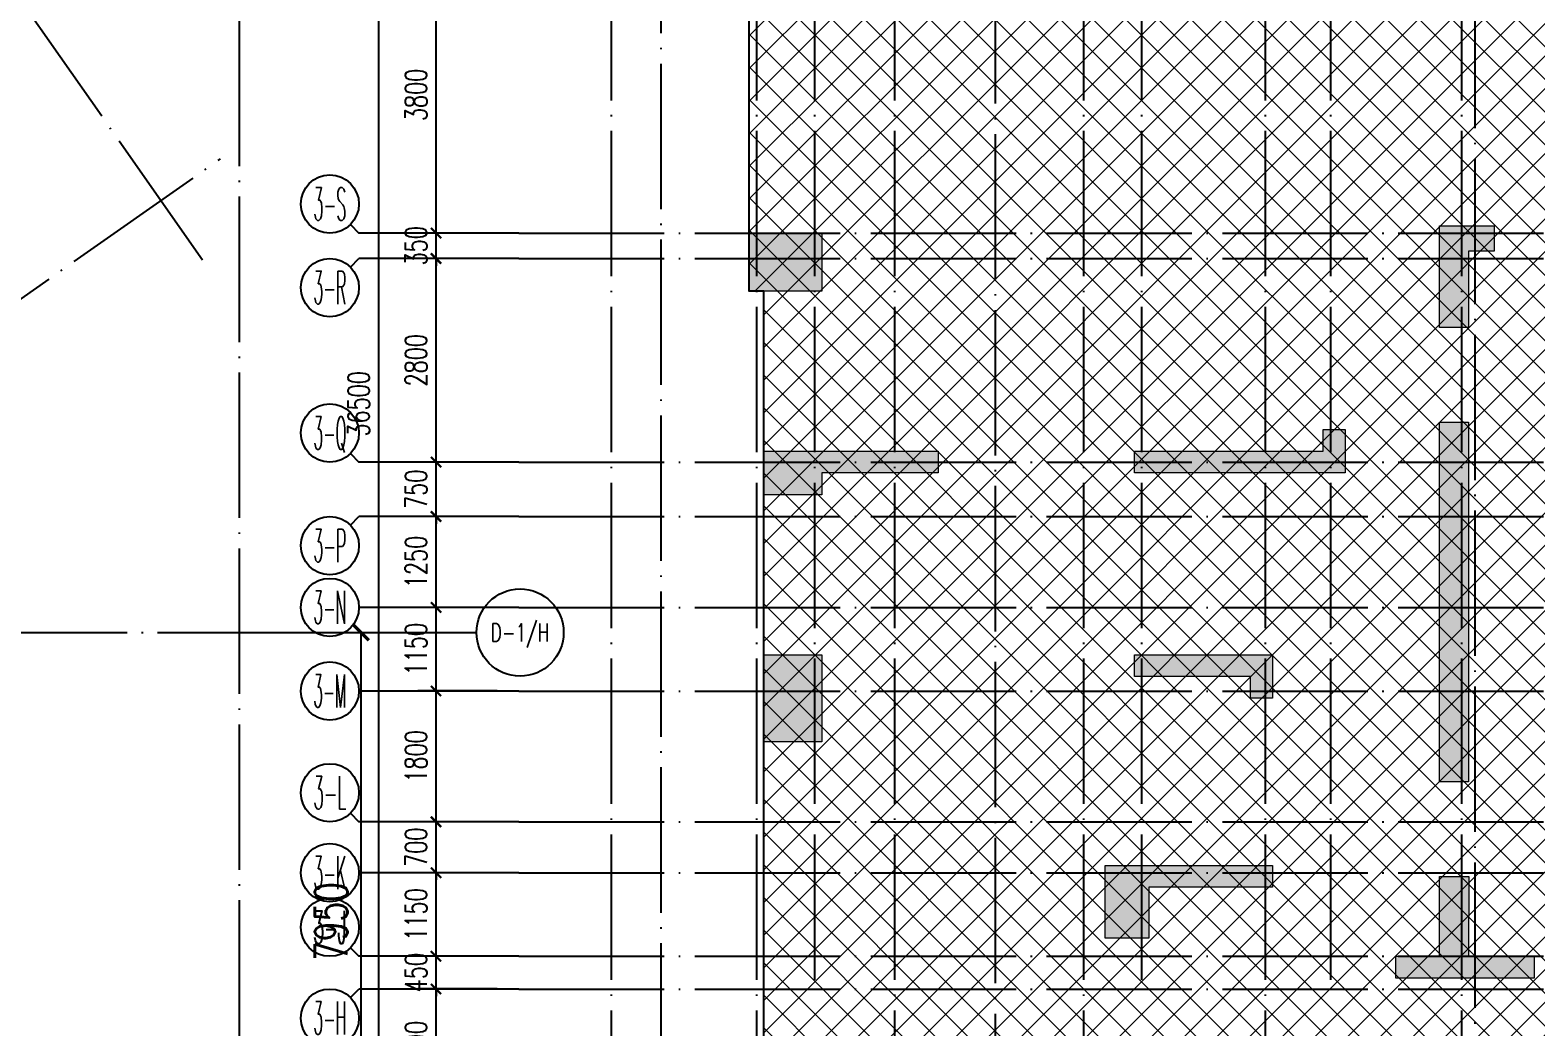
# Model space of a CAD drawing. Header units: millimetres. Extents: x 1089227 to 13101469, y 618865 to 10240562.
# Drawn here: x 1747268 to 1767987, y 4856937 to 4870650 of the extents above; entities that cross this region are included whole.
import ezdxf
from ezdxf.enums import TextEntityAlignment as Align

# ---------------------------------------------------------------- set-up
doc = ezdxf.new("R2010")
doc.units = ezdxf.units.MM
doc.header["$LTSCALE"] = 1000
doc.header["$PDMODE"] = 3
doc.header["$PDSIZE"] = 200
doc.linetypes.add('DOTE', pattern=[2.42, 2, -0.2, 0.02, -0.2])
doc.layers.get('0').update_dxf_attribs({"linetype": 'CONTINUOUS'})
doc.layers.get('Defpoints').update_dxf_attribs({"linetype": 'CONTINUOUS'})
for name, color, linetype in [('AXIS', 3, 'CONTINUOUS'), ('AXIS_TEXT', 7, 'CONTINUOUS'), ('C-H', 8, 'CONTINUOUS'), ('DOTE', 1, 'DOTE'), ('PUB_DIM', 3, 'CONTINUOUS'), ('S-EDGE', 210, 'CONTINUOUS'), ('TK-TEXT', 7, 'CONTINUOUS')]:
    doc.layers.add(name, color=color, linetype=linetype)
doc.layers.add('S-SLAB-HATCH', color=73, linetype='CONTINUOUS', lineweight=0)
doc.layers.add('S-WALL', color=31, linetype='CONTINUOUS', lineweight=0)
doc.layers.add('TK-MEMO', color=8, linetype='CONTINUOUS', plot=False)
doc.styles.add('_TCH_AXIS', font='COMPLEX', dxfattribs={"bigfont": 'AllInOneBig.shx'})
doc.styles.add('_TCH_DIM_T3', font='SIMPLEX', dxfattribs={"width": 0.705882, "bigfont": 'AllInOneBig.shx'})
doc.styles.add('COMPLEX', font='COMPLEX', dxfattribs={"bigfont": 'AllInOneBig.shx'})
doc.styles.add('SADITK', font='sadixcsg.shx', dxfattribs={"bigfont": 'AllInOneBig.shx'})
doc.styles.add('SADITK-SX', font='simfang.ttf', dxfattribs={"width": 0.7})
doc.dimstyles.new('_TCH_ARCH&&100', dxfattribs={"dimtxt": 297.5, "dimasz": 100, "dimexe": 250, "dimexo": 300, "dimgap": 126.25, "dimtad": 1, "dimdec": 0, "dimzin": 0, "dimdsep": 46, "dimtxsty": '_TCH_DIM_T3', "dimblk": 'ARCHTICK', "dimcen": 0.09, "dimclrt": 7, "dimazin": 2, "dimtfac": 1, "dimtdec": 0, "dimtix": 1, "dimtmove": 2, "dimatfit": 3, "dimfxl": 0, "dimtolj": 1, "dimtzin": 0, "dimarcsym": 0})
doc.dimstyles.new('_TCH_ARCH&&150', dxfattribs={"dimtxt": 446.25, "dimasz": 150, "dimexe": 375, "dimexo": 450, "dimgap": 189.375, "dimtad": 1, "dimdec": 0, "dimzin": 0, "dimdsep": 46, "dimtxsty": '_TCH_DIM_T3', "dimblk": 'ARCHTICK', "dimcen": 0.09, "dimclrt": 7, "dimazin": 2, "dimtfac": 1, "dimtdec": 0, "dimtix": 1, "dimtmove": 2, "dimatfit": 3, "dimfxl": 0, "dimtolj": 1, "dimtzin": 0, "dimarcsym": 0})

# ---------------------------------------------------------------- blocks, each defined once
blk = doc.blocks.new('template_31-施工图_A0_A0_1.0000_3fa9c08c64a9101061c9a26412af947e', base_point=(-1189, 0))
at = {"layer": 'TK-MEMO', "style": 'SADITK', "width": 0.8}
blk.add_text('同一行需多名人员签字时，印刷体签名：1.同一行人名在同一单元中（图框、同个参照或块），若分多个，签字将出错；', height=28.5, dxfattribs=at).set_placement((-1190.26, 882.09), align=Align.BOTTOM_LEFT)
at = {"layer": 'TK-TEXT', "style": 'SADITK-SX', "width": 0.7}
for tag, p in [('市政会签', (-1176, 381.5)), ('园林会签', (-1176, 343.5)), ('幕墙会签', (-1176, 305.5)), ('装饰会签', (-1176, 267.5)), ('燃气会签', (-1176, 229.5)), ('暖通会签', (-1176, 191.5)), ('电气会签', (-1176, 153.5)), ('给排水会签', (-1176, 115.5)), ('结构会签', (-1176, 77.5)), ('建筑会签', (-1176, 39.5))]:
    blk.add_attdef(tag, text='', height=4, rotation=90, dxfattribs=at).set_placement(p, align=Align.MIDDLE_CENTER)
for tag, height, p in [('专业审定', 4, (1134.75, 268)), ('专业审核', 4, (1134.75, 248)), ('项目负责1', 4, (1134.75, 238)), ('项目负责2', 4, (1134.75, 228)), ('专业负责1', 4, (1134.75, 218)), ('专业负责2', 4, (1134.75, 208)), ('专业校对', 4, (1134.75, 198)), ('专业设计', 4, (1134.75, 188)), ('方案设计', 4, (1134.75, 178)), ('专业制图', 4, (1134.75, 168)), ('建设单位_001', 4, (1148.5, 140)), ('建设地点_001', 4, (1148.5, 124)), ('工程名称_001', 4, (1148.5, 106)), ('子项名称_001', 4, (1148.5, 86)), ('图纸名称_001', 4, (1148.5, 66)), ('版次', 4, (1129.5, 53)), ('日期', 4, (1165, 53)), ('图别', 4, (1129.5, 43)), ('图号', 4, (1165, 43)), ('合同号', 4, (1136, 30)), ('项目编号1', 2, (1114.06, 13.58)), ('阶段编号1', 2, (1132.25, 13.75)), ('子项编号1', 2, (1144.75, 13.75))]:
    blk.add_attdef(tag, text='', height=height, dxfattribs=at).set_placement(p, align=Align.MIDDLE_CENTER)
blk = doc.blocks.new('_AXISO')
blk.add_circle((0, 0), 0.5)
at = {"layer": 'AXIS_TEXT', "style": 'COMPLEX', "width": 1.041667}
blk.add_attdef('A', text='', height=0.56, dxfattribs=at).set_placement((-0.25, -0.28), (0.25, -0.28), align=Align.FIT)
blk = doc.blocks.new('_ArchTick')
at = {"color": 0, "linetype": 'ByBlock', "const_width": 0.3}
blk.add_lwpolyline([(-0.71, -0.71), (0.71, 0.71)], dxfattribs=at)
blk = doc.blocks.new('*D136')
at = {"layer": 'AXIS', "color": 0, "lineweight": -2, "transparency": 16777216}
for p, q in [((-147742, 58546), (-149621, 58546)), ((-149371, 22046), (-149371, 58546)), ((-147742, 22046), (-149621, 22046))]:
    blk.add_line(p, q, dxfattribs=at)
at = {"layer": 'Defpoints', "color": 0, "transparency": 16777216}
for p in [(-149371, 58546), (-147442, 58546), (-147442, 22046)]:
    blk.add_point(p, dxfattribs=at)
at = {"layer": 'AXIS', "color": 0, "lineweight": -2, "transparency": 16777216, "xscale": 100, "yscale": 100, "zscale": 100}
for p, rotation in [((-149371, 58546), 90), ((-149371, 22046), 270)]:
    blk.add_blockref('_ArchTick', p, dxfattribs=dict(at, rotation=rotation))
at = {"layer": 'AXIS', "color": 7, "transparency": 16777216, "insert": (-149646, 40296), "char_height": 297.5, "attachment_point": 5, "rotation": 90, "style": '_TCH_DIM_T3'}
blk.add_mtext('\\A1;36500', dxfattribs=at)
blk = doc.blocks.new('*D143')
at = {"layer": 'AXIS', "color": 0, "lineweight": -2, "transparency": 16777216}
for p, q in [((-147742, 32246), (-148833, 32246)), ((-148583, 30646), (-148583, 32246)), ((-147742, 30646), (-148833, 30646))]:
    blk.add_line(p, q, dxfattribs=at)
at = {"layer": 'Defpoints', "color": 0, "transparency": 16777216}
for p in [(-148583, 32246), (-147442, 32246), (-147442, 30646)]:
    blk.add_point(p, dxfattribs=at)
at = {"layer": 'AXIS', "color": 0, "lineweight": -2, "transparency": 16777216, "xscale": 100, "yscale": 100, "zscale": 100}
for p, rotation in [((-148583, 32246), 90), ((-148583, 30646), 270)]:
    blk.add_blockref('_ArchTick', p, dxfattribs=dict(at, rotation=rotation))
at = {"layer": 'AXIS', "color": 7, "transparency": 16777216, "insert": (-148858, 31446), "char_height": 297.5, "attachment_point": 5, "rotation": 90, "style": '_TCH_DIM_T3'}
blk.add_mtext('\\A1;1600', dxfattribs=at)
blk = doc.blocks.new('*D144')
at = {"layer": 'AXIS', "color": 0, "lineweight": -2, "transparency": 16777216}
for p, q in [((-148583, 32696), (-148583, 32796)), ((-147742, 32696), (-148833, 32696)), ((-148583, 32246), (-148583, 32696)), ((-147742, 32246), (-148833, 32246)), ((-148583, 32246), (-148583, 32146))]:
    blk.add_line(p, q, dxfattribs=at)
at = {"layer": 'Defpoints', "color": 0, "transparency": 16777216}
for p in [(-148583, 32696), (-147442, 32696), (-147442, 32246)]:
    blk.add_point(p, dxfattribs=at)
at = {"layer": 'AXIS', "color": 0, "lineweight": -2, "transparency": 16777216, "xscale": 100, "yscale": 100, "zscale": 100}
for p, rotation in [((-148583, 32696), 270), ((-148583, 32246), 90)]:
    blk.add_blockref('_ArchTick', p, dxfattribs=dict(at, rotation=rotation))
at = {"layer": 'AXIS', "color": 7, "transparency": 16777216, "insert": (-148858, 32471), "char_height": 297.5, "attachment_point": 5, "rotation": 90, "style": '_TCH_DIM_T3'}
blk.add_mtext('\\A1;450', dxfattribs=at)
blk = doc.blocks.new('*D145')
at = {"layer": 'AXIS', "color": 0, "lineweight": -2, "transparency": 16777216}
for p, q in [((-147742, 33846), (-148833, 33846)), ((-148583, 32696), (-148583, 33846)), ((-147742, 32696), (-148833, 32696))]:
    blk.add_line(p, q, dxfattribs=at)
at = {"layer": 'Defpoints', "color": 0, "transparency": 16777216}
for p in [(-148583, 33846), (-147442, 33846), (-147442, 32696)]:
    blk.add_point(p, dxfattribs=at)
at = {"layer": 'AXIS', "color": 0, "lineweight": -2, "transparency": 16777216, "xscale": 100, "yscale": 100, "zscale": 100}
for p, rotation in [((-148583, 33846), 90), ((-148583, 32696), 270)]:
    blk.add_blockref('_ArchTick', p, dxfattribs=dict(at, rotation=rotation))
at = {"layer": 'AXIS', "color": 7, "transparency": 16777216, "insert": (-148858, 33271), "char_height": 297.5, "attachment_point": 5, "rotation": 90, "style": '_TCH_DIM_T3'}
blk.add_mtext('\\A1;1150', dxfattribs=at)
blk = doc.blocks.new('*D146')
at = {"layer": 'AXIS', "color": 0, "lineweight": -2, "transparency": 16777216}
for p, q in [((-148583, 34546), (-148583, 34646)), ((-147742, 34546), (-148833, 34546)), ((-148583, 33846), (-148583, 34546)), ((-147742, 33846), (-148833, 33846)), ((-148583, 33846), (-148583, 33746))]:
    blk.add_line(p, q, dxfattribs=at)
at = {"layer": 'Defpoints', "color": 0, "transparency": 16777216}
for p in [(-148583, 34546), (-147442, 34546), (-147442, 33846)]:
    blk.add_point(p, dxfattribs=at)
at = {"layer": 'AXIS', "color": 0, "lineweight": -2, "transparency": 16777216, "xscale": 100, "yscale": 100, "zscale": 100}
for p, rotation in [((-148583, 34546), 270), ((-148583, 33846), 90)]:
    blk.add_blockref('_ArchTick', p, dxfattribs=dict(at, rotation=rotation))
at = {"layer": 'AXIS', "color": 7, "transparency": 16777216, "insert": (-148858, 34196), "char_height": 297.5, "attachment_point": 5, "rotation": 90, "style": '_TCH_DIM_T3'}
blk.add_mtext('\\A1;700', dxfattribs=at)
blk = doc.blocks.new('*D147')
at = {"layer": 'AXIS', "color": 0, "lineweight": -2, "transparency": 16777216}
for p, q in [((-147742, 36346), (-148833, 36346)), ((-148583, 34546), (-148583, 36346)), ((-147742, 34546), (-148833, 34546))]:
    blk.add_line(p, q, dxfattribs=at)
at = {"layer": 'Defpoints', "color": 0, "transparency": 16777216}
for p in [(-148583, 36346), (-147442, 36346), (-147442, 34546)]:
    blk.add_point(p, dxfattribs=at)
at = {"layer": 'AXIS', "color": 0, "lineweight": -2, "transparency": 16777216, "xscale": 100, "yscale": 100, "zscale": 100}
for p, rotation in [((-148583, 36346), 90), ((-148583, 34546), 270)]:
    blk.add_blockref('_ArchTick', p, dxfattribs=dict(at, rotation=rotation))
at = {"layer": 'AXIS', "color": 7, "transparency": 16777216, "insert": (-148858, 35446), "char_height": 297.5, "attachment_point": 5, "rotation": 90, "style": '_TCH_DIM_T3'}
blk.add_mtext('\\A1;1800', dxfattribs=at)
blk = doc.blocks.new('*D148')
at = {"layer": 'AXIS', "color": 0, "lineweight": -2, "transparency": 16777216}
for p, q in [((-147742, 37496), (-148833, 37496)), ((-148583, 36346), (-148583, 37496)), ((-147742, 36346), (-148833, 36346))]:
    blk.add_line(p, q, dxfattribs=at)
at = {"layer": 'Defpoints', "color": 0, "transparency": 16777216}
for p in [(-148583, 37496), (-147442, 37496), (-147442, 36346)]:
    blk.add_point(p, dxfattribs=at)
at = {"layer": 'AXIS', "color": 0, "lineweight": -2, "transparency": 16777216, "xscale": 100, "yscale": 100, "zscale": 100}
for p, rotation in [((-148583, 37496), 90), ((-148583, 36346), 270)]:
    blk.add_blockref('_ArchTick', p, dxfattribs=dict(at, rotation=rotation))
at = {"layer": 'AXIS', "color": 7, "transparency": 16777216, "insert": (-148858, 36921), "char_height": 297.5, "attachment_point": 5, "rotation": 90, "style": '_TCH_DIM_T3'}
blk.add_mtext('\\A1;1150', dxfattribs=at)
blk = doc.blocks.new('*D149')
at = {"layer": 'AXIS', "color": 0, "lineweight": -2, "transparency": 16777216}
for p, q in [((-147742, 38746), (-148833, 38746)), ((-148583, 37496), (-148583, 38746)), ((-147742, 37496), (-148833, 37496))]:
    blk.add_line(p, q, dxfattribs=at)
at = {"layer": 'Defpoints', "color": 0, "transparency": 16777216}
for p in [(-148583, 38746), (-147442, 38746), (-147442, 37496)]:
    blk.add_point(p, dxfattribs=at)
at = {"layer": 'AXIS', "color": 0, "lineweight": -2, "transparency": 16777216, "xscale": 100, "yscale": 100, "zscale": 100}
for p, rotation in [((-148583, 38746), 90), ((-148583, 37496), 270)]:
    blk.add_blockref('_ArchTick', p, dxfattribs=dict(at, rotation=rotation))
at = {"layer": 'AXIS', "color": 7, "transparency": 16777216, "insert": (-148858, 38121), "char_height": 297.5, "attachment_point": 5, "rotation": 90, "style": '_TCH_DIM_T3'}
blk.add_mtext('\\A1;1250', dxfattribs=at)
blk = doc.blocks.new('*D150')
at = {"layer": 'AXIS', "color": 0, "lineweight": -2, "transparency": 16777216}
for p, q in [((-148583, 39496), (-148583, 39596)), ((-147742, 39496), (-148833, 39496)), ((-148583, 38746), (-148583, 39496)), ((-147742, 38746), (-148833, 38746)), ((-148583, 38746), (-148583, 38646))]:
    blk.add_line(p, q, dxfattribs=at)
at = {"layer": 'Defpoints', "color": 0, "transparency": 16777216}
for p in [(-148583, 39496), (-147442, 39496), (-147442, 38746)]:
    blk.add_point(p, dxfattribs=at)
at = {"layer": 'AXIS', "color": 0, "lineweight": -2, "transparency": 16777216, "xscale": 100, "yscale": 100, "zscale": 100}
for p, rotation in [((-148583, 39496), 270), ((-148583, 38746), 90)]:
    blk.add_blockref('_ArchTick', p, dxfattribs=dict(at, rotation=rotation))
at = {"layer": 'AXIS', "color": 7, "transparency": 16777216, "insert": (-148858, 39121), "char_height": 297.5, "attachment_point": 5, "rotation": 90, "style": '_TCH_DIM_T3'}
blk.add_mtext('\\A1;750', dxfattribs=at)
blk = doc.blocks.new('*D151')
at = {"layer": 'AXIS', "color": 0, "lineweight": -2, "transparency": 16777216}
for p, q in [((-147742, 42296), (-148833, 42296)), ((-148583, 39496), (-148583, 42296)), ((-147742, 39496), (-148833, 39496))]:
    blk.add_line(p, q, dxfattribs=at)
at = {"layer": 'Defpoints', "color": 0, "transparency": 16777216}
for p in [(-148583, 42296), (-147442, 42296), (-147442, 39496)]:
    blk.add_point(p, dxfattribs=at)
at = {"layer": 'AXIS', "color": 0, "lineweight": -2, "transparency": 16777216, "xscale": 100, "yscale": 100, "zscale": 100}
for p, rotation in [((-148583, 42296), 90), ((-148583, 39496), 270)]:
    blk.add_blockref('_ArchTick', p, dxfattribs=dict(at, rotation=rotation))
at = {"layer": 'AXIS', "color": 7, "transparency": 16777216, "insert": (-148858, 40896), "char_height": 297.5, "attachment_point": 5, "rotation": 90, "style": '_TCH_DIM_T3'}
blk.add_mtext('\\A1;2800', dxfattribs=at)
blk = doc.blocks.new('*D152')
at = {"layer": 'AXIS', "color": 0, "lineweight": -2, "transparency": 16777216}
for p, q in [((-148583, 42646), (-148583, 42746)), ((-147742, 42646), (-148833, 42646)), ((-148583, 42296), (-148583, 42646)), ((-147742, 42296), (-148833, 42296)), ((-148583, 42296), (-148583, 42196))]:
    blk.add_line(p, q, dxfattribs=at)
at = {"layer": 'Defpoints', "color": 0, "transparency": 16777216}
for p in [(-148583, 42646), (-147442, 42646), (-147442, 42296)]:
    blk.add_point(p, dxfattribs=at)
at = {"layer": 'AXIS', "color": 0, "lineweight": -2, "transparency": 16777216, "xscale": 100, "yscale": 100, "zscale": 100}
for p, rotation in [((-148583, 42646), 270), ((-148583, 42296), 90)]:
    blk.add_blockref('_ArchTick', p, dxfattribs=dict(at, rotation=rotation))
at = {"layer": 'AXIS', "color": 7, "transparency": 16777216, "insert": (-148858, 42471), "char_height": 297.5, "attachment_point": 5, "rotation": 90, "style": '_TCH_DIM_T3'}
blk.add_mtext('\\A1;350', dxfattribs=at)
blk = doc.blocks.new('*D153')
at = {"layer": 'AXIS', "color": 0, "lineweight": -2, "transparency": 16777216}
for p, q in [((-147742, 46446), (-148833, 46446)), ((-148583, 42646), (-148583, 46446)), ((-147742, 42646), (-148833, 42646))]:
    blk.add_line(p, q, dxfattribs=at)
at = {"layer": 'Defpoints', "color": 0, "transparency": 16777216}
for p in [(-148583, 46446), (-147442, 46446), (-147442, 42646)]:
    blk.add_point(p, dxfattribs=at)
at = {"layer": 'AXIS', "color": 0, "lineweight": -2, "transparency": 16777216, "xscale": 100, "yscale": 100, "zscale": 100}
for p, rotation in [((-148583, 46446), 90), ((-148583, 42646), 270)]:
    blk.add_blockref('_ArchTick', p, dxfattribs=dict(at, rotation=rotation))
at = {"layer": 'AXIS', "color": 7, "transparency": 16777216, "insert": (-148858, 44546), "char_height": 297.5, "attachment_point": 5, "rotation": 90, "style": '_TCH_DIM_T3'}
blk.add_mtext('\\A1;3800', dxfattribs=at)
blk = doc.blocks.new('*D502')
at = {"layer": 'Defpoints', "color": 0, "transparency": 16777216}
for p in [(-151190, 37150), (-149613, 37150), (-151190, 29200)]:
    blk.add_point(p, dxfattribs=at)
at = {"layer": 'PUB_DIM', "color": 0, "lineweight": -2, "transparency": 16777216}
for p, q in [((-150740, 37150), (-149238, 37150)), ((-149613, 29200), (-149613, 37150)), ((-150740, 29200), (-149238, 29200))]:
    blk.add_line(p, q, dxfattribs=at)
at = {"layer": 'PUB_DIM', "color": 0, "lineweight": -2, "transparency": 16777216, "xscale": 150, "yscale": 150, "zscale": 150}
for p, rotation in [((-149613, 37150), 90), ((-149613, 29200), 270)]:
    blk.add_blockref('_ArchTick', p, dxfattribs=dict(at, rotation=rotation))
at = {"layer": 'PUB_DIM', "color": 7, "transparency": 16777216, "insert": (-150025, 33175), "char_height": 446.2, "attachment_point": 5, "rotation": 90, "style": '_TCH_DIM_T3'}
blk.add_mtext('\\A1;7950', dxfattribs=at)
blk = doc.blocks.new('A$C6E8A2456')
at = {"layer": 'S-SLAB-HATCH'}
h = blk.add_hatch(dxfattribs=at)
h.set_pattern_fill('ANSI37', color=251, scale=200)
h.set_pattern_definition([(45, (-2451873.96, 1550581.15), (-224.506403, 224.506403), []), (135, (-2451873.96, 1550581.15), (-224.506403, -224.506403), [])])
h.paths.add_polyline_path([(51549, 40513), (51549, 36813), (54849, 36813), (54849, 34213), (55049, 34213), (55049, 33413), (54849, 33413), (54849, 28413), (55049, 28413), (55049, 26713), (54449, 26713), (54449, 23813), (54449, 23813), (54449, 23313), (54249, 23313), (54249, 18962), (54249, 18162), (54249, 15713), (54449, 15713), (54449, 15213), (54449, 15213), (54449, 11013), (57199, 11013), (57199, 8213), (56199, 8213), (56199, 9013), (53299, 9013), (53299, 3913), (49149, 3913), (49149, 3713), (48549, 3713), (48549, 3913), (43449, 3913), (43449, 2213), (40199, 2213), (40199, 3963), (35349, 3963), (35349, 3213), (34649, 3213), (34649, 3413), (25849, 3411), (25849, 11363), (28049, 11363), (28049, 22913), (27849, 22913), (27849, 34313), (28049, 34313), (28049, 36613), (31349, 36613), (31349, 40513), (32149, 40513), (32149, 39813), (35449, 39813), (35449, 40113), (35949, 40113), (35949, 39963), (46949, 39963), (46949, 40113), (47449, 40113), (47449, 39963), (50749, 39963), (50749, 40513)])
at = {"layer": 'S-EDGE'}
blk.add_lwpolyline([(40199, 3963), (35349, 3963), (35349, 3213), (34649, 3213), (34649, 3413), (25849, 3411), (25849, 11363), (28049, 11363), (28049, 22913), (27849, 22913), (27849, 34313)], dxfattribs=at)
blk = doc.blocks.new('QZ-TL-0808')
at = {"layer": 'C-H'}
for points in [[(-94841, -54418), (-94841, -53018), (-94091, -53018), (-94091, -53368), (-94441, -53368), (-94441, -54418)], [(-104341, -53118), (-103341, -53118), (-103341, -53918), (-104341, -53918)], [(-94841, -55718), (-94441, -55718), (-94441, -60668), (-94841, -60668)], [(-99041, -56418), (-99041, -56118), (-96441, -56118), (-96441, -55818), (-96141, -55818), (-96141, -56418)], [(-104141, -56718), (-104141, -56118), (-101741, -56118), (-101741, -56418), (-103341, -56418), (-103341, -56718)], [(-104141, -58918), (-103341, -58918), (-103341, -60118), (-104141, -60118)], [(-99041, -58918), (-97141, -58918), (-97141, -59518), (-97441, -59518), (-97441, -59218), (-99041, -59218)], [(-99441, -62818), (-99441, -61818), (-97141, -61818), (-97141, -62118), (-98841, -62118), (-98841, -62818)], [(-95441, -63368), (-95441, -63068), (-94841, -63068), (-94841, -61968), (-94438, -61968), (-94441, -63068), (-93541, -63068), (-93541, -63368)]]:
    blk.add_hatch(color=256, dxfattribs=at).paths.add_polyline_path(points)
at = {"layer": 'S-WALL'}
for points in [[(-94841, -54418), (-94841, -53018), (-94091, -53018), (-94091, -53368), (-94441, -53368), (-94441, -54418), (-94841, -54418)], [(-104141, -56718), (-104141, -56118), (-101741, -56118), (-101741, -56418), (-103341, -56418), (-103341, -56718), (-104141, -56718)], [(-99041, -58918), (-97141, -58918), (-97141, -59518), (-97441, -59518), (-97441, -59218), (-99041, -59218), (-99041, -58918)], [(-99441, -62818), (-99441, -61818), (-97141, -61818), (-97141, -62118), (-98841, -62118), (-98841, -62818), (-99441, -62818)], [(-95441, -63368), (-95441, -63068), (-94841, -63068), (-94841, -61968), (-94438, -61968), (-94441, -63068), (-93541, -63068), (-93541, -63368), (-95441, -63368)]]:
    blk.add_lwpolyline(points, dxfattribs=at)
for points in [[(-104341, -53118), (-103341, -53118), (-103341, -53918), (-104341, -53918)], [(-94841, -55718), (-94441, -55718), (-94441, -60668), (-94841, -60668)], [(-99041, -56418), (-99041, -56118), (-96441, -56118), (-96441, -55818), (-96141, -55818), (-96141, -56418)], [(-104141, -58918), (-103341, -58918), (-103341, -60118), (-104141, -60118)]]:
    blk.add_lwpolyline(points, close=True, dxfattribs=at)
blk = doc.blocks.new('塔楼轴网260428')
at = {"layer": 'AXIS'}
for p, q in [((-149760.9, 42762.8), (-149643.7, 42645.6)), ((-147441.8, 42645.6), (-149643.7, 42645.6)), ((-149760.9, 42178.5), (-149643.7, 42295.6)), ((-147441.8, 42295.6), (-149643.7, 42295.6)), ((-149760.9, 39612.8), (-149643.7, 39495.6)), ((-147441.8, 39495.6), (-149643.7, 39495.6)), ((-149760.9, 38628.5), (-149643.7, 38745.6)), ((-147441.8, 38745.6), (-149643.7, 38745.6)), ((-147441.8, 37495.6), (-149643.7, 37495.6)), ((-147441.8, 36345.6), (-149643.7, 36345.6)), ((-149760.9, 34662.8), (-149643.7, 34545.6)), ((-147441.8, 34545.6), (-149643.7, 34545.6)), ((-147441.8, 33845.6), (-149643.7, 33845.6)), ((-149760.9, 32812.8), (-149643.7, 32695.6)), ((-147441.8, 32695.6), (-149643.7, 32695.6)), ((-149760.9, 32128.5), (-149643.7, 32245.6)), ((-147441.8, 32245.6), (-149643.7, 32245.6))]:
    blk.add_line(p, q, dxfattribs=at)
at = {"layer": 'DOTE', "color": 14}
for p, q in [((-146173.7, 63411.5), (-146173.7, 18841.8)), ((-144173.7, 63411.5), (-144173.7, 18841.8)), ((-143373.7, 63411.5), (-143373.7, 32245.6)), ((-142273.7, 63411.5), (-142273.7, 18841.8)), ((-139673.7, 63411.5), (-139673.7, 18841.8)), ((-138873.7, 63411.5), (-138873.7, 32245.6)), ((-137173.7, 63411.5), (-137173.7, 18841.8)), ((-136273.7, 63411.5), (-136273.7, 32245.6)), ((-134473.7, 63411.5), (-134473.7, 18841.8)), ((-147441.8, 42645.6), (-114108.2, 42645.6)), ((-147441.8, 42295.6), (-114108.2, 42295.6)), ((-147441.8, 39495.6), (-114108.2, 39495.6)), ((-147441.8, 38745.6), (-114108.2, 38745.6)), ((-147441.8, 37495.6), (-114108.2, 37495.6)), ((-147441.8, 36345.6), (-114108.2, 36345.6)), ((-147441.8, 34545.6), (-114108.2, 34545.6)), ((-147441.8, 33845.6), (-114108.2, 33845.6)), ((-147441.8, 32695.6), (-114108.2, 32695.6)), ((-147441.8, 32245.6), (-114108.2, 32245.6))]:
    blk.add_line(p, q, dxfattribs=at)
at = {"layer": 'AXIS'}
ref = blk.add_blockref('_AXISO', (-150043.7, 43045.6), dxfattribs=dict(at, xscale=800, yscale=800, zscale=800))
ref.add_attrib('A', '3-S', dxfattribs={"layer": 'AXIS_TEXT', "height": 452.55, "style": '_TCH_AXIS', "width": 0.355932}).set_placement((-150270, 42819.3), (-149817.4, 42819.3), align=Align.FIT)
ref = blk.add_blockref('_AXISO', (-150043.7, 41895.6), dxfattribs=dict(at, xscale=800, yscale=800, zscale=800))
ref.add_attrib('A', '3-R', dxfattribs={"layer": 'AXIS_TEXT', "height": 452.55, "style": '_TCH_AXIS', "width": 0.333333}).set_placement((-150270, 41669.3), (-149817.4, 41669.3), align=Align.FIT)
ref = blk.add_blockref('_AXISO', (-150043.7, 39895.6), dxfattribs=dict(at, xscale=800, yscale=800, zscale=800))
ref.add_attrib('A', '3-Q', dxfattribs={"layer": 'AXIS_TEXT', "height": 452.55, "style": '_TCH_AXIS', "width": 0.344262}).set_placement((-150270, 39669.3), (-149817.4, 39669.3), align=Align.FIT)
ref = blk.add_blockref('_AXISO', (-150043.7, 38345.6), dxfattribs=dict(at, xscale=800, yscale=800, zscale=800))
ref.add_attrib('A', '3-P', dxfattribs={"layer": 'AXIS_TEXT', "height": 452.55, "style": '_TCH_AXIS', "width": 0.33871}).set_placement((-150270, 38119.3), (-149817.4, 38119.3), align=Align.FIT)
ref = blk.add_blockref('_AXISO', (-150043.7, 37495.6), dxfattribs=dict(at, xscale=800, yscale=800, zscale=800))
ref.add_attrib('A', '3-N', dxfattribs={"layer": 'AXIS_TEXT', "height": 452.55, "style": '_TCH_AXIS', "width": 0.328125}).set_placement((-150270, 37269.3), (-149817.4, 37269.3), align=Align.FIT)
ref = blk.add_blockref('_AXISO', (-150043.7, 36345.6), dxfattribs=dict(at, xscale=800, yscale=800, zscale=800))
ref.add_attrib('A', '3-M', dxfattribs={"layer": 'AXIS_TEXT', "height": 452.55, "style": '_TCH_AXIS', "width": 0.318182}).set_placement((-150270, 36119.3), (-149817.4, 36119.3), align=Align.FIT)
ref = blk.add_blockref('_AXISO', (-150043.7, 34945.6), dxfattribs=dict(at, xscale=800, yscale=800, zscale=800))
ref.add_attrib('A', '3-L', dxfattribs={"layer": 'AXIS_TEXT', "height": 452.55, "style": '_TCH_AXIS', "width": 0.35}).set_placement((-150270, 34719.3), (-149817.4, 34719.3), align=Align.FIT)
ref = blk.add_blockref('_AXISO', (-150043.7, 33845.6), dxfattribs=dict(at, xscale=800, yscale=800, zscale=800))
ref.add_attrib('A', '3-K', dxfattribs={"layer": 'AXIS_TEXT', "height": 452.55, "style": '_TCH_AXIS', "width": 0.328125}).set_placement((-150270, 33619.3), (-149817.4, 33619.3), align=Align.FIT)
ref = blk.add_blockref('_AXISO', (-150043.7, 33095.6), dxfattribs=dict(at, xscale=800, yscale=800, zscale=800))
ref.add_attrib('A', '3-J', dxfattribs={"layer": 'AXIS_TEXT', "height": 452.55, "style": '_TCH_AXIS', "width": 0.375}).set_placement((-150270, 32869.3), (-149817.4, 32869.3), align=Align.FIT)
ref = blk.add_blockref('_AXISO', (-150043.7, 31845.6), dxfattribs=dict(at, xscale=800, yscale=800, zscale=800))
ref.add_attrib('A', '3-H', dxfattribs={"layer": 'AXIS_TEXT', "height": 452.55, "style": '_TCH_AXIS', "width": 0.323077}).set_placement((-150270, 31619.3), (-149817.4, 31619.3), align=Align.FIT)
for p1, p2, distance, picture, middle in [((-147441.8, 22045.6), (-147441.8, 58545.6), 1928.9, '*D136', (-149645.7, 40295.6)), ((-147441.8, 42645.6), (-147441.8, 46445.6), 1140.9, '*D153', (-148857.7, 44545.6)), ((-147441.8, 42295.6), (-147441.8, 42645.6), 1140.9, '*D152', (-148857.7, 42470.6)), ((-147441.8, 39495.6), (-147441.8, 42295.6), 1140.9, '*D151', (-148857.7, 40895.6)), ((-147441.8, 38745.6), (-147441.8, 39495.6), 1140.9, '*D150', (-148857.7, 39120.6)), ((-147441.8, 37495.6), (-147441.8, 38745.6), 1140.9, '*D149', (-148857.7, 38120.6)), ((-147441.8, 36345.6), (-147441.8, 37495.6), 1140.9, '*D148', (-148857.7, 36920.6)), ((-147441.8, 34545.6), (-147441.8, 36345.6), 1140.9, '*D147', (-148857.7, 35445.6)), ((-147441.8, 33845.6), (-147441.8, 34545.6), 1140.9, '*D146', (-148857.7, 34195.6)), ((-147441.8, 32695.6), (-147441.8, 33845.6), 1140.9, '*D145', (-148857.7, 33270.6)), ((-147441.8, 32245.6), (-147441.8, 32695.6), 1140.9, '*D144', (-148857.7, 32470.6)), ((-147441.8, 30645.6), (-147441.8, 32245.6), 1140.9, '*D143', (-148857.7, 31445.6))]:
    dim = blk.add_aligned_dim(p1=p1, p2=p2, distance=distance, dimstyle='_TCH_ARCH&&100', dxfattribs=at)
    dim.commit()
    dim.dimension.update_dxf_attribs({"geometry": picture, "text_midpoint": middle})
blk = doc.blocks.new('裙房轴网260428')
at = {"layer": 'AXIS'}
blk.add_line((-149526.5, 37150), (-148026.5, 37150), dxfattribs=at)
at = {"layer": 'DOTE', "color": 16, "linetype": 'DOTE'}
for p, q in [((-134290, 75127.8), (-134290, -1000)), ((-140890, 73046.5), (-140890, -1000)), ((-145490, 71595.9), (-145490, -1000)), ((-151290, 69766.8), (-151290, -1000)), ((-151794.5, 42272.9), (-161145, 55624.2)), ((-216995, -2169.2), (-151549, 43665.7)), ((-157253.4, 37150), (-149526.5, 37150))]:
    blk.add_line(p, q, dxfattribs=at)
at = {"layer": 'AXIS'}
ref = blk.add_blockref('_AXISO', (-147426.5, 37150), dxfattribs=dict(at, xscale=1200, yscale=1200, zscale=1200))
ref.add_attrib('A', 'D-1/H', dxfattribs={"layer": 'AXIS_TEXT', "height": 244.88, "style": '_TCH_AXIS', "width": 0.65625}).set_placement((-147828.3, 37027.6), (-147024.8, 37027.6), align=Align.FIT)
at = {"layer": 'PUB_DIM'}
dim = blk.add_aligned_dim(p1=(-151190, 29200), p2=(-151190, 37150), distance=-1577.4, dimstyle='_TCH_ARCH&&150', dxfattribs=at)
dim.commit()
dim.dimension.update_dxf_attribs({"geometry": '*D502', "text_midpoint": (-150025.1, 33175)})
blk = doc.blocks.new('04地块地下轴网260428')
for name in ['裙房轴网260428', '塔楼轴网260428']:
    blk.add_blockref(name, (0, 0))

msp = doc.modelspace()

# ---------------------------------------------------------------- block references
at = {"xscale": 150, "yscale": 150, "zscale": 150, "rotation": 35.00532206532363}
msp.add_blockref('template_31-施工图_A0_A0_1.0000_3fa9c08c64a9101061c9a26412af947e', (1698846.852, 4721512.469), dxfattribs=at)
for name, p in [('04地块地下轴网260428', (1901435.755, 4825211.796)), ('QZ-TL-0808', (1861503.026, 4920975.271)), ('A$C6E8A2456', (1729313.25, 4844144.301))]:
    msp.add_blockref(name, p)

doc.saveas('drawing.dxf')
